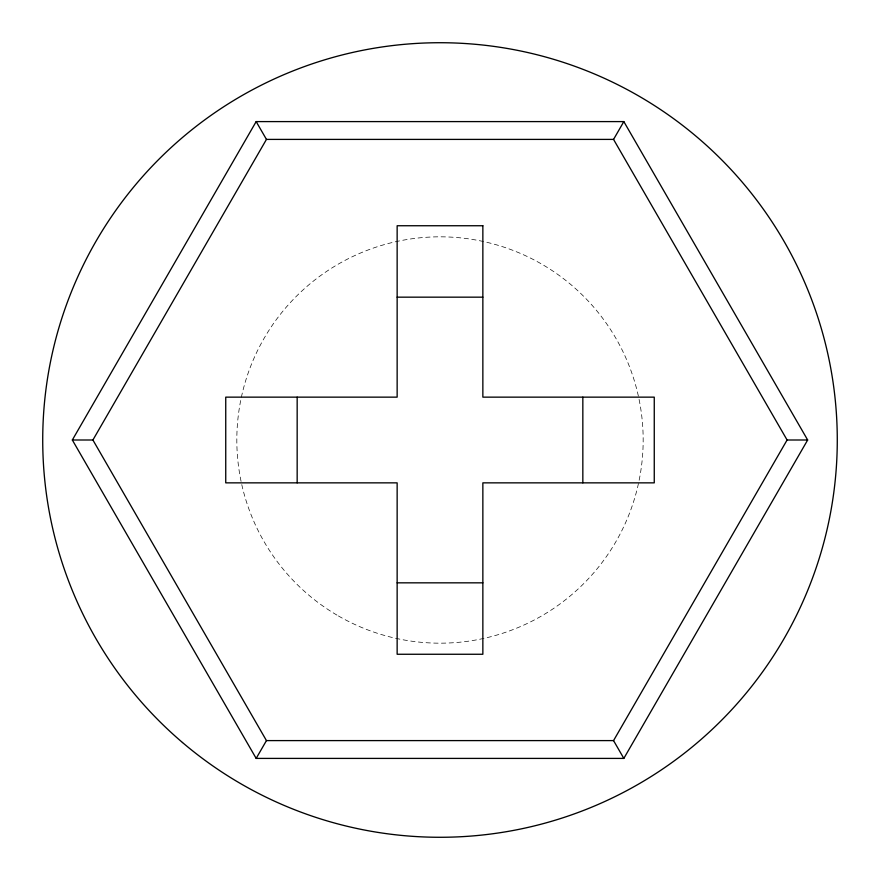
<?xml version="1.0" encoding="UTF-8"?>
<svg xmlns="http://www.w3.org/2000/svg" width="880" height="880" viewBox="0 0 880 880"><rect width="100%" height="100%" fill="white"/><g stroke="black" fill="none" stroke-linecap="round" stroke-linejoin="round"><path stroke-width="0.66" stroke-dasharray="4.4 3.3" d="M338.415 615.956A203.17 203.17 0 0 0 643.17 440A203.17 203.17 0 0 0 338.415 264.044A203.17 203.17 0 0 0 338.415 615.956"/><path stroke-width="1.32" d="M72.336 440L256.168 121.594L623.832 121.594L807.664 440L623.832 758.406L256.168 758.406L72.336 440L92.906 440L266.453 740.597L613.547 740.597L787.094 440L613.547 139.403L266.453 139.403L92.906 440M256.168 758.406L266.453 740.597M613.547 139.403L623.832 121.594M397.144 297.165L482.856 297.165M787.094 440L807.664 440M397.144 582.835L482.856 582.835M256.168 121.594L266.453 139.403M613.547 740.597L623.832 758.406M582.835 397.144L582.835 482.856M297.165 397.144L297.165 482.856M482.856 225.742L397.144 225.742L397.144 397.144L225.742 397.144L225.742 482.856L397.144 482.856L397.144 654.258L482.856 654.258L482.856 482.856L654.258 482.856L654.258 397.144L482.856 397.144L482.856 225.742M182.479 742.511A397.276 397.276 0 0 0 830.742 511.764A397.276 397.276 0 0 0 306.779 65.725A397.276 397.276 0 0 0 182.479 742.511"/></g></svg>
